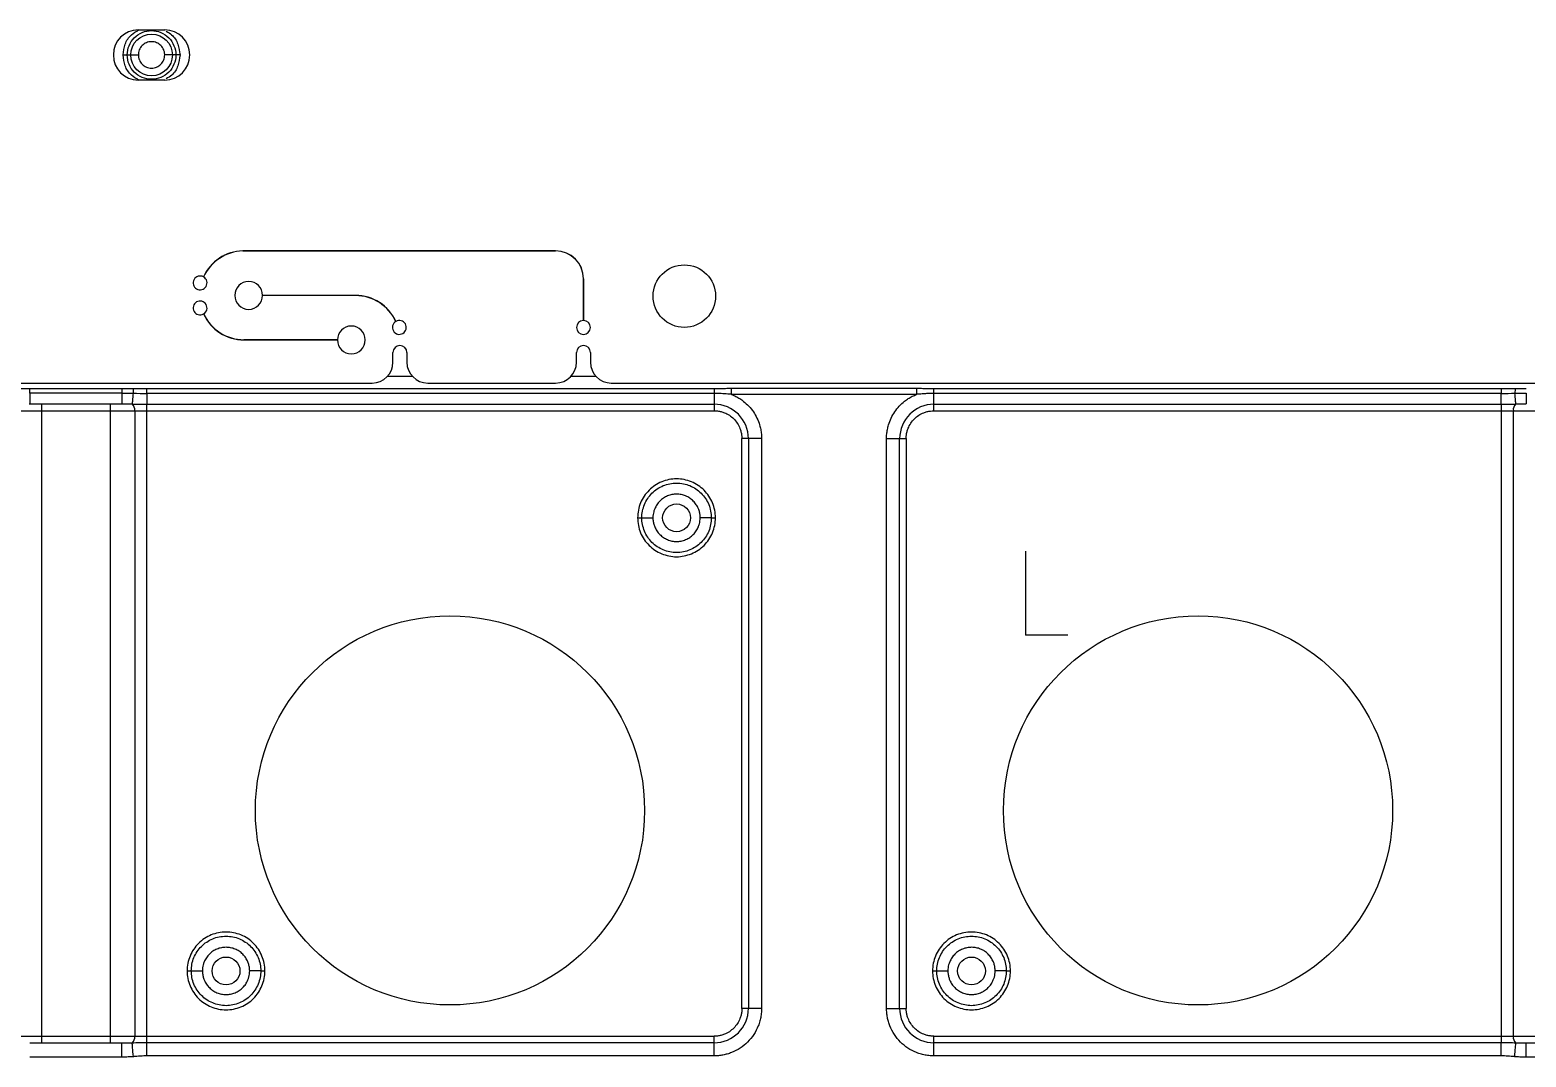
# Model space of a CAD drawing. Header units: millimetres. Extents: x -1 to 1576, y 30 to 633.
# Drawn here: x 464.4 to 572, y 485.1 to 559 of the extents above; entities that cross this region are included whole.
import ezdxf

# ---------------------------------------------------------------- set-up
doc = ezdxf.new("R2010")
doc.units = ezdxf.units.MM
doc.header["$PDSIZE"] = -1

msp = doc.modelspace()

# ---------------------------------------------------------------- linework, layer by layer
at = {"color": 7, "linetype": 'Continuous', "lineweight": 25}
for p, q in [((472.16, 558.97), (474.06, 558.97)), ((474.06, 555.37), (472.16, 555.37)), ((479.67, 543.08), (502.18, 543.08)), ((502.18, 543.07), (479.67, 543.07)), ((504.18, 538.07), (504.18, 541.07)), ((504.19, 541.07), (504.19, 538.07)), ((481.1, 539.88), (487.78, 539.88)), ((487.78, 539.87), (481.1, 539.87)), ((479.76, 536.68), (486.48, 536.68)), ((486.48, 536.67), (479.76, 536.67)), ((490.48, 535.07), (490.48, 535.77)), ((491.48, 535.77), (491.48, 535.07)), ((503.68, 535.07), (503.68, 535.77)), ((504.68, 535.77), (504.68, 535.07)), ((490.1, 534.07), (491.86, 534.07)), ((503.3, 534.07), (505.06, 534.07)), ((398.54, 533.57), (488.98, 533.57)), ((464.36, 533.17), (470.98, 533.17)), ((464.36, 532.84), (464.36, 533.17)), ((470.98, 532.84), (464.36, 532.84)), ((472.77, 533.18), (513.58, 533.18)), ((513.58, 532.82), (472.77, 532.82)), ((492.98, 533.57), (502.18, 533.57)), ((506.18, 533.57), (596.62, 533.57)), ((513.58, 532.82), (513.58, 531.57)), ((514.84, 533.19), (528.14, 533.19)), ((529.4, 533.18), (570.21, 533.18)), ((570.21, 532.82), (529.4, 532.82)), ((529.4, 531.57), (529.4, 532.82)), ((464.31, 532.07), (464.36, 532.08)), ((464.36, 532.07), (470.98, 532.07)), ((465.19, 532.07), (465.19, 486.07)), ((470.15, 486.07), (470.15, 532.07)), ((470.98, 532.09), (471.08, 532.07)), ((472.77, 532.04), (513.58, 532.04)), ((472.77, 486.1), (472.77, 532.04)), ((528.14, 532.75), (514.84, 532.75)), ((529.4, 532.04), (570.21, 532.04)), ((570.21, 532.04), (570.21, 486.1)), ((571.95, 532.07), (572, 532.08)), ((421.76, 531.57), (513.58, 531.57)), ((471.9, 531.57), (471.9, 486.57)), ((529.4, 531.57), (621.22, 531.57)), ((571.09, 486.57), (571.09, 531.57)), ((517, 529.57), (515.58, 529.57)), ((515.58, 488.57), (515.58, 529.57)), ((516.05, 529.57), (516.05, 488.57)), ((517, 529.57), (517, 488.57)), ((525.99, 488.57), (525.99, 529.57)), ((525.99, 529.57), (527.4, 529.57)), ((526.93, 488.57), (526.93, 529.57)), ((527.4, 529.57), (527.4, 488.57)), ((517, 488.57), (515.58, 488.57)), ((525.99, 488.57), (527.4, 488.57)), ((421.76, 486.57), (513.58, 486.57)), ((513.58, 485.16), (513.58, 486.57)), ((529.4, 485.16), (529.4, 486.57)), ((529.4, 486.57), (621.22, 486.57)), ((470.98, 486.07), (464.36, 486.07)), ((471.03, 486.07), (470.98, 486.07)), ((513.58, 486.1), (472.77, 486.1)), ((570.21, 486.1), (529.4, 486.1)), ((578.62, 486.07), (572, 486.07)), ((470.98, 485.07), (464.36, 485.07)), ((513.58, 485.16), (472.77, 485.16)), ((570.21, 485.16), (529.4, 485.16)), ((578.62, 485.07), (572, 485.07))]:
    msp.add_line(p, q, dxfattribs=at)
at = {"color": 7, "linetype": 'Continuous'}
for q in [(536, 521.48), (539.02, 515.45)]:
    msp.add_line((536, 515.45), q, dxfattribs=at)
at = {"color": 141}
for centre, radius in [((473.11, 557.17), 1.5), ((510.88, 523.87), 1), ((478.47, 491.27), 1), ((532.1, 491.27), 1)]:
    msp.add_circle(centre, radius, dxfattribs=at)
at = {"color": 7, "linetype": 'Continuous', "lineweight": 25}
for centre, radius in [((511.44, 539.82), 2.25), ((494.58, 502.82), 14), ((548.4, 502.82), 14)]:
    msp.add_circle(centre, radius, dxfattribs=at)
for centre, radius, start, end in [((472.16, 557.17), 1.8, 90, 270), ((474.06, 557.17), 1.8, 270, 90), ((479.76, 539.87), 3.21, 91.5822, 155.3856), ((479.76, 539.87), 3.2, 91.5847, 155.403), ((502.18, 541.07), 2.01, 0, 90), ((502.18, 541.07), 2, 360, 90), ((476.6, 540.77), 0.5, 60.3991, 59.2477), ((480.1, 539.87), 1, 0.2862, 359.7133), ((476.6, 538.97), 0.5, 300.73, 299.5792), ((487.78, 536.67), 3.2, 24.6158, 89.9998), ((487.78, 536.67), 3.19, 24.5983, 89.9998), ((479.76, 539.87), 3.2, 204.6089, 269.9998), ((479.76, 539.87), 3.19, 204.5914, 269.9998), ((487.48, 536.67), 1, 180.286, 179.7136), ((490.94, 537.57), 0.5, 120.7513, 119.6), ((504.18, 537.57), 0.5, 90.573, 89.427), ((490.98, 535.77), 0.5, 360, 180), ((504.18, 535.77), 0.5, 360, 180), ((488.98, 535.07), 1.5, 270, 360), ((492.98, 535.07), 1.5, 180, 270), ((502.18, 535.07), 1.5, 270, 360), ((506.18, 535.07), 1.5, 180, 270), ((471.34, 531.65), 0.562, 352.1767, 47.5651), ((513.58, 529.57), 2.47, 0, 90), ((529.4, 529.57), 2.47, 90, 180), ((571.64, 531.65), 0.562, 132.435, 187.8232), ((513.58, 488.57), 2.47, 270, 360), ((529.4, 488.57), 2.47, 180, 270), ((471.34, 486.5), 0.562, 312.435, 7.8232), ((571.64, 486.5), 0.562, 172.1767, 227.5651)]:
    msp.add_arc(centre, radius, start, end, dxfattribs=at)
for points, knots in [([(471.06, 557.17), (471.09, 557.44), (471.15, 557.97), (471.58, 558.63), (472, 558.87), (472.18, 558.97)], [0, 0, 0, 0, 0.358697, 0.71725, 1, 1, 1, 1]), ([(471.36, 557.17), (471.36, 557.4), (471.4, 557.63), (471.58, 558.05), (471.71, 558.25), (472.03, 558.57), (472.22, 558.7), (472.65, 558.88), (472.88, 558.92), (473.34, 558.92), (473.56, 558.88), (473.99, 558.7), (474.18, 558.57), (474.51, 558.25), (474.63, 558.05), (474.81, 557.63), (474.86, 557.4), (474.86, 557.17)], [0, 0, 0, 0, 0.125, 0.125, 0.25, 0.25, 0.375, 0.375, 0.5, 0.5, 0.625, 0.625, 0.75, 0.75, 0.875, 0.875, 1, 1, 1, 1]), ([(474.17, 558.88), (474.31, 558.8), (474.67, 558.59), (475.06, 557.97), (475.12, 557.44), (475.16, 557.17)], [0, 0, 0, 0, 0.222806, 0.611319, 1, 1, 1, 1]), ([(474.06, 557.17), (474.06, 557.2), (474.05, 557.27), (474.04, 557.36), (474.02, 557.45), (473.97, 557.57), (473.9, 557.7), (473.78, 557.85), (473.64, 557.97), (473.42, 558.09), (473.11, 558.15), (472.79, 558.09), (472.57, 557.97), (472.43, 557.85), (472.31, 557.7), (472.22, 557.54), (472.17, 557.36), (472.16, 557.24), (472.16, 557.17)], [0, 0, 0, 0, 0.031457, 0.062629, 0.093823, 0.125343, 0.18779, 0.250424, 0.312874, 0.375501, 0.500073, 0.624645, 0.687092, 0.749724, 0.812175, 0.874803, 0.937354, 1, 1, 1, 1]), ([(471.06, 557.17), (471.13, 557.17), (471.21, 557.17), (471.32, 557.17), (471.36, 557.17), (471.36, 557.17)], [0, 0, 0, 0, 0.5, 0.5, 1, 1, 1, 1]), ([(472.18, 555.37), (472, 555.48), (471.58, 555.72), (471.15, 556.37), (471.09, 556.91), (471.06, 557.17)], [0, 0, 0, 0, 0.282779, 0.641327, 1, 1, 1, 1]), ([(471.06, 557.17), (471.13, 557.17), (471.21, 557.17), (471.32, 557.17), (471.36, 557.17), (471.36, 557.17)], [0, 0, 0, 0, 0.5, 0.5, 1, 1, 1, 1]), ([(471.36, 557.17), (471.36, 557.17), (471.44, 557.17), (471.74, 557.17), (471.95, 557.17), (472.16, 557.17)], [0, 0, 0, 0, 0.5, 0.5, 1, 1, 1, 1]), ([(474.86, 557.17), (474.86, 556.94), (474.81, 556.71), (474.63, 556.29), (474.51, 556.1), (474.18, 555.77), (473.99, 555.64), (473.56, 555.47), (473.34, 555.42), (472.88, 555.42), (472.65, 555.47), (472.22, 555.64), (472.03, 555.77), (471.71, 556.1), (471.58, 556.29), (471.4, 556.71), (471.36, 556.94), (471.36, 557.17)], [0, 0, 0, 0, 0.125, 0.125, 0.25, 0.25, 0.375, 0.375, 0.5, 0.5, 0.625, 0.625, 0.75, 0.75, 0.875, 0.875, 1, 1, 1, 1]), ([(472.16, 557.17), (472.16, 557.14), (472.16, 557.08), (472.17, 556.99), (472.2, 556.9), (472.24, 556.78), (472.31, 556.64), (472.43, 556.5), (472.57, 556.38), (472.79, 556.26), (473.11, 556.2), (473.42, 556.26), (473.64, 556.38), (473.78, 556.5), (473.9, 556.64), (473.99, 556.81), (474.05, 556.99), (474.05, 557.11), (474.06, 557.17)], [0, 0, 0, 0, 0.031456, 0.062628, 0.093821, 0.12534, 0.187786, 0.250416, 0.312865, 0.375492, 0.500072, 0.624649, 0.687097, 0.749729, 0.81218, 0.874806, 0.937356, 1, 1, 1, 1]), ([(474.86, 557.17), (474.86, 557.17), (474.77, 557.17), (474.47, 557.17), (474.27, 557.17), (474.06, 557.17)], [0, 0, 0, 0, 0.5, 0.5, 1, 1, 1, 1]), ([(475.16, 557.17), (475.12, 556.91), (475.06, 556.37), (474.67, 555.75), (474.3, 555.54), (474.16, 555.46)], [0, 0, 0, 0, 0.385126, 0.77009, 1, 1, 1, 1]), ([(475.16, 557.17), (475.08, 557.17), (475, 557.17), (474.89, 557.17), (474.86, 557.17), (474.86, 557.17)], [0, 0, 0, 0, 0.5, 0.5, 1, 1, 1, 1]), ([(463.57, 533.18), (463.69, 533.18), (463.95, 533.17), (464.21, 533.17), (464.36, 533.17)], [0, 0, 0, 0, 0.4522442, 1, 1, 1, 1]), ([(464.36, 532.84), (464.36, 532.62), (464.36, 532.43), (464.36, 532.15), (464.36, 532.07), (464.36, 532.07)], [0, 0, 0, 0, 0.5, 0.5, 1, 1, 1, 1]), ([(470.98, 533.17), (471.13, 533.17), (471.39, 533.17), (471.65, 533.18), (471.77, 533.18)], [0, 0, 0, 0, 0.548125, 1, 1, 1, 1]), ([(470.98, 532.84), (470.98, 532.62), (470.98, 532.43), (470.98, 532.15), (470.98, 532.07), (470.98, 532.07)], [0, 0, 0, 0, 0.5, 0.5, 1, 1, 1, 1]), ([(471.78, 532.83), (471.77, 532.64), (471.75, 532.46), (471.73, 532.19), (471.72, 532.1), (471.72, 532.06)], [0, 0, 0, 0, 0.5, 0.5, 1, 1, 1, 1]), ([(471.77, 533.18), (471.97, 533.18), (472.3, 533.18), (472.63, 533.18), (472.77, 533.18)], [0, 0, 0, 0, 0.580575, 1, 1, 1, 1]), ([(472.77, 532.82), (472.77, 532.64), (472.77, 532.48), (472.77, 532.21), (472.77, 532.1), (472.77, 532.04)], [0, 0, 0, 0, 0.5, 0.5, 1, 1, 1, 1]), ([(513.58, 533.18), (513.67, 533.18), (513.88, 533.18), (514.22, 533.18), (514.54, 533.19), (514.76, 533.19), (514.84, 533.19)], [0, 0, 0, 0, 0.221378, 0.492164, 0.7995, 1, 1, 1, 1]), ([(514.84, 532.75), (514.75, 532.76), (514.58, 532.78), (514.33, 532.79), (514.08, 532.81), (513.83, 532.82), (513.66, 532.82), (513.58, 532.82)], [0, 0, 0, 0, 0.206312, 0.408164, 0.606837, 0.80366, 1, 1, 1, 1]), ([(514.84, 532.75), (514.84, 532.84), (514.84, 532.93), (514.84, 533.08), (514.84, 533.15), (514.84, 533.19)], [0, 0, 0, 0, 0.5, 0.5, 1, 1, 1, 1]), ([(528.14, 533.19), (528.23, 533.19), (528.44, 533.19), (528.77, 533.18), (529.1, 533.18), (529.31, 533.18), (529.4, 533.18)], [0, 0, 0, 0, 0.200515, 0.50786, 0.778848, 1, 1, 1, 1]), ([(528.14, 533.19), (528.14, 533.15), (528.14, 533.08), (528.14, 532.93), (528.14, 532.84), (528.14, 532.75)], [0, 0, 0, 0, 0.5, 0.5, 1, 1, 1, 1]), ([(529.4, 532.82), (529.3, 532.82), (529.09, 532.82), (528.78, 532.8), (528.46, 532.78), (528.25, 532.76), (528.14, 532.75)], [0, 0, 0, 0, 0.245457, 0.492199, 0.742868, 1, 1, 1, 1]), ([(570.21, 533.18), (570.35, 533.18), (570.69, 533.18), (571.02, 533.18), (571.21, 533.18)], [0, 0, 0, 0, 0.420474, 1, 1, 1, 1]), ([(570.21, 532.04), (570.21, 532.1), (570.21, 532.21), (570.21, 532.48), (570.21, 532.64), (570.21, 532.82)], [0, 0, 0, 0, 0.5, 0.5, 1, 1, 1, 1]), ([(571.26, 532.06), (571.26, 532.1), (571.25, 532.19), (571.23, 532.46), (571.22, 532.64), (571.2, 532.83)], [0, 0, 0, 0, 0.5, 0.5, 1, 1, 1, 1]), ([(571.21, 533.18), (571.33, 533.18), (571.59, 533.17), (571.85, 533.17), (572, 533.17)], [0, 0, 0, 0, 0.452244, 1, 1, 1, 1]), ([(572, 532.84), (572, 532.62), (572, 532.43), (572, 532.15), (572, 532.07), (572, 532.07)], [0, 0, 0, 0, 0.5, 0.5, 1, 1, 1, 1]), ([(514.84, 532.75), (514.89, 532.73), (514.99, 532.68), (515.14, 532.61), (515.29, 532.53), (515.43, 532.45), (515.57, 532.35), (515.79, 532.18), (516.09, 531.91), (516.42, 531.5), (516.68, 531.05), (516.84, 530.62), (516.94, 530.23), (516.99, 529.9), (516.99, 529.68), (517, 529.57)], [0, 0, 0, 0, 0.040883, 0.08158, 0.122187, 0.162802, 0.203521, 0.244441, 0.372171, 0.500035, 0.627766, 0.75563, 0.837187, 0.918385, 1, 1, 1, 1]), ([(525.99, 529.57), (525.99, 529.63), (525.99, 529.74), (526, 529.9), (526.02, 530.07), (526.05, 530.23), (526.09, 530.39), (526.16, 530.67), (526.31, 531.05), (526.57, 531.5), (526.89, 531.91), (527.23, 532.22), (527.55, 532.45), (527.84, 532.62), (528.04, 532.7), (528.14, 532.75)], [0, 0, 0, 0, 0.040883, 0.08158, 0.122187, 0.162802, 0.203521, 0.244441, 0.372171, 0.500035, 0.627766, 0.75563, 0.837187, 0.918385, 1, 1, 1, 1]), ([(513.58, 531.57), (513.62, 531.57), (513.71, 531.57), (513.83, 531.56), (513.96, 531.54), (514.08, 531.51), (514.2, 531.48), (514.41, 531.4), (514.69, 531.26), (515, 531), (515.26, 530.68), (515.43, 530.36), (515.52, 530.07), (515.57, 529.82), (515.58, 529.66), (515.58, 529.57)], [0, 0, 0, 0, 0.040276, 0.080243, 0.120058, 0.159883, 0.199877, 0.240199, 0.370043, 0.500057, 0.629901, 0.759916, 0.840121, 0.919721, 1, 1, 1, 1]), ([(527.4, 529.57), (527.4, 529.62), (527.4, 529.7), (527.42, 529.82), (527.43, 529.95), (527.46, 530.07), (527.5, 530.19), (527.57, 530.4), (527.72, 530.68), (527.98, 531), (528.29, 531.26), (528.61, 531.42), (528.9, 531.52), (529.15, 531.56), (529.32, 531.57), (529.4, 531.57)], [0, 0, 0, 0, 0.040276, 0.080243, 0.120058, 0.159883, 0.199877, 0.240199, 0.370043, 0.500057, 0.629901, 0.759916, 0.840121, 0.919721, 1, 1, 1, 1]), ([(513.68, 523.87), (513.68, 524.24), (513.61, 524.61), (513.33, 525.28), (513.12, 525.59), (512.6, 526.11), (512.29, 526.32), (511.61, 526.6), (511.25, 526.67), (510.51, 526.67), (510.15, 526.6), (509.47, 526.32), (509.16, 526.11), (508.64, 525.59), (508.43, 525.28), (508.15, 524.61), (508.08, 524.24), (508.08, 523.87)], [0, 0, 0, 0, 0.125, 0.125, 0.25, 0.25, 0.375, 0.375, 0.5, 0.5, 0.625, 0.625, 0.75, 0.75, 0.875, 0.875, 1, 1, 1, 1]), ([(508.38, 523.87), (508.38, 524.2), (508.45, 524.53), (508.7, 525.13), (508.88, 525.41), (509.34, 525.87), (509.62, 526.06), (510.23, 526.31), (510.55, 526.37), (511.21, 526.37), (511.54, 526.31), (512.14, 526.06), (512.42, 525.87), (512.88, 525.41), (513.07, 525.13), (513.32, 524.53), (513.38, 524.2), (513.38, 523.87)], [0, 0, 0, 0, 0.125, 0.125, 0.25, 0.25, 0.375, 0.375, 0.5, 0.5, 0.625, 0.625, 0.75, 0.75, 0.875, 0.875, 1, 1, 1, 1]), ([(512.58, 523.87), (512.58, 523.92), (512.58, 524.01), (512.56, 524.14), (512.54, 524.27), (512.5, 524.4), (512.43, 524.59), (512.3, 524.82), (512.09, 525.08), (511.83, 525.3), (511.54, 525.45), (511.22, 525.55), (510.88, 525.58), (510.55, 525.55), (510.23, 525.45), (509.93, 525.3), (509.67, 525.08), (509.46, 524.82), (509.32, 524.56), (509.23, 524.31), (509.19, 524.1), (509.18, 523.95), (509.18, 523.87)], [0, 0, 0, 0, 0.025179, 0.050131, 0.075011, 0.099977, 0.125185, 0.187588, 0.250097, 0.312505, 0.375015, 0.437474, 0.500034, 0.562494, 0.62505, 0.68745, 0.749957, 0.812365, 0.874867, 0.916675, 0.958143, 1, 1, 1, 1]), ([(508.08, 523.87), (508.16, 523.87), (508.24, 523.87), (508.35, 523.87), (508.38, 523.87), (508.38, 523.87)], [0, 0, 0, 0, 0.5, 0.5, 1, 1, 1, 1]), ([(508.08, 523.87), (508.08, 523.51), (508.15, 523.14), (508.43, 522.46), (508.64, 522.15), (509.16, 521.63), (509.47, 521.43), (510.15, 521.15), (510.51, 521.07), (511.25, 521.07), (511.61, 521.15), (512.29, 521.43), (512.6, 521.63), (513.12, 522.15), (513.33, 522.46), (513.61, 523.14), (513.68, 523.51), (513.68, 523.87)], [0, 0, 0, 0, 0.125, 0.125, 0.25, 0.25, 0.375, 0.375, 0.5, 0.5, 0.625, 0.625, 0.75, 0.75, 0.875, 0.875, 1, 1, 1, 1]), ([(513.38, 523.87), (513.38, 523.55), (513.32, 523.22), (513.07, 522.61), (512.88, 522.34), (512.42, 521.87), (512.14, 521.69), (511.54, 521.44), (511.21, 521.37), (510.55, 521.37), (510.23, 521.44), (509.62, 521.69), (509.34, 521.87), (508.88, 522.34), (508.7, 522.61), (508.45, 523.22), (508.38, 523.55), (508.38, 523.87)], [0, 0, 0, 0, 0.125, 0.125, 0.25, 0.25, 0.375, 0.375, 0.5, 0.5, 0.625, 0.625, 0.75, 0.75, 0.875, 0.875, 1, 1, 1, 1]), ([(508.38, 523.87), (508.38, 523.87), (508.47, 523.87), (508.76, 523.87), (508.97, 523.87), (509.18, 523.87)], [0, 0, 0, 0, 0.5, 0.5, 1, 1, 1, 1]), ([(509.18, 523.87), (509.18, 523.83), (509.18, 523.74), (509.2, 523.61), (509.23, 523.48), (509.26, 523.35), (509.33, 523.16), (509.46, 522.92), (509.67, 522.66), (509.93, 522.45), (510.23, 522.29), (510.55, 522.19), (510.88, 522.16), (511.21, 522.19), (511.54, 522.29), (511.83, 522.45), (512.09, 522.66), (512.3, 522.92), (512.44, 523.19), (512.53, 523.43), (512.57, 523.65), (512.58, 523.8), (512.58, 523.87)], [0, 0, 0, 0, 0.025112, 0.050025, 0.074894, 0.099876, 0.125125, 0.187521, 0.250086, 0.312493, 0.374998, 0.437458, 0.500018, 0.562478, 0.625038, 0.687445, 0.749955, 0.812363, 0.874867, 0.916676, 0.958144, 1, 1, 1, 1]), ([(513.38, 523.87), (513.38, 523.87), (513.29, 523.87), (513, 523.87), (512.79, 523.87), (512.58, 523.87)], [0, 0, 0, 0, 0.5, 0.5, 1, 1, 1, 1]), ([(513.38, 523.87), (513.38, 523.87), (513.41, 523.87), (513.52, 523.87), (513.6, 523.87), (513.68, 523.87)], [0, 0, 0, 0, 0.5, 0.5, 1, 1, 1, 1]), ([(481.27, 491.27), (481.27, 491.64), (481.19, 492.01), (480.91, 492.68), (480.71, 492.99), (480.19, 493.51), (479.88, 493.72), (479.2, 494), (478.83, 494.07), (478.1, 494.07), (477.73, 494), (477.06, 493.72), (476.75, 493.51), (476.23, 492.99), (476.02, 492.68), (475.74, 492.01), (475.67, 491.64), (475.67, 491.27)], [0, 0, 0, 0, 0.125, 0.125, 0.25, 0.25, 0.375, 0.375, 0.5, 0.5, 0.625, 0.625, 0.75, 0.75, 0.875, 0.875, 1, 1, 1, 1]), ([(534.9, 491.27), (534.9, 491.64), (534.83, 492.01), (534.55, 492.68), (534.34, 492.99), (533.82, 493.51), (533.51, 493.72), (532.83, 494), (532.47, 494.07), (531.73, 494.07), (531.37, 494), (530.69, 493.72), (530.38, 493.51), (529.86, 492.99), (529.65, 492.68), (529.37, 492.01), (529.3, 491.64), (529.3, 491.27)], [0, 0, 0, 0, 0.125, 0.125, 0.25, 0.25, 0.375, 0.375, 0.5, 0.5, 0.625, 0.625, 0.75, 0.75, 0.875, 0.875, 1, 1, 1, 1]), ([(475.97, 491.27), (475.97, 491.6), (476.03, 491.93), (476.28, 492.53), (476.47, 492.81), (476.93, 493.27), (477.21, 493.46), (477.81, 493.71), (478.14, 493.77), (478.8, 493.77), (479.12, 493.71), (479.73, 493.46), (480, 493.27), (480.47, 492.81), (480.65, 492.53), (480.9, 491.93), (480.97, 491.6), (480.97, 491.27)], [0, 0, 0, 0, 0.125, 0.125, 0.25, 0.25, 0.375, 0.375, 0.5, 0.5, 0.625, 0.625, 0.75, 0.75, 0.875, 0.875, 1, 1, 1, 1]), ([(529.6, 491.27), (529.6, 491.6), (529.67, 491.93), (529.92, 492.53), (530.1, 492.81), (530.56, 493.27), (530.84, 493.46), (531.45, 493.71), (531.77, 493.77), (532.43, 493.77), (532.76, 493.71), (533.36, 493.46), (533.64, 493.27), (534.1, 492.81), (534.29, 492.53), (534.54, 491.93), (534.6, 491.6), (534.6, 491.27)], [0, 0, 0, 0, 0.125, 0.125, 0.25, 0.25, 0.375, 0.375, 0.5, 0.5, 0.625, 0.625, 0.75, 0.75, 0.875, 0.875, 1, 1, 1, 1]), ([(480.17, 491.27), (480.17, 491.32), (480.16, 491.41), (480.15, 491.54), (480.12, 491.67), (480.09, 491.8), (480.02, 491.99), (479.89, 492.22), (479.68, 492.48), (479.42, 492.7), (479.12, 492.85), (478.8, 492.95), (478.47, 492.98), (478.13, 492.95), (477.81, 492.85), (477.52, 492.7), (477.26, 492.48), (477.04, 492.22), (476.9, 491.96), (476.82, 491.71), (476.78, 491.5), (476.77, 491.35), (476.77, 491.27)], [0, 0, 0, 0, 0.025179, 0.05013, 0.075011, 0.099977, 0.125185, 0.187589, 0.250097, 0.312504, 0.375014, 0.437474, 0.500033, 0.562493, 0.62505, 0.68745, 0.749957, 0.812365, 0.874867, 0.916675, 0.958143, 1, 1, 1, 1]), ([(533.8, 491.27), (533.8, 491.32), (533.8, 491.41), (533.78, 491.54), (533.76, 491.67), (533.72, 491.8), (533.65, 491.99), (533.52, 492.22), (533.31, 492.48), (533.05, 492.7), (532.76, 492.85), (532.44, 492.95), (532.1, 492.98), (531.77, 492.95), (531.45, 492.85), (531.15, 492.7), (530.89, 492.48), (530.68, 492.22), (530.54, 491.96), (530.45, 491.71), (530.41, 491.5), (530.4, 491.35), (530.4, 491.27)], [0, 0, 0, 0, 0.0251787, 0.0501305, 0.0750111, 0.0999776, 0.1251858, 0.1875872, 0.2500924, 0.3125007, 0.3750105, 0.4374744, 0.5000396, 0.5625052, 0.6250657, 0.6874643, 0.7499709, 0.8123744, 0.8748727, 0.9166785, 0.958145, 1, 1, 1, 1]), ([(475.67, 491.27), (475.67, 490.91), (475.74, 490.54), (476.02, 489.86), (476.23, 489.55), (476.75, 489.03), (477.06, 488.83), (477.73, 488.55), (478.1, 488.47), (478.83, 488.47), (479.2, 488.55), (479.88, 488.83), (480.19, 489.03), (480.71, 489.55), (480.91, 489.86), (481.19, 490.54), (481.27, 490.91), (481.27, 491.27)], [0, 0, 0, 0, 0.125, 0.125, 0.25, 0.25, 0.375, 0.375, 0.5, 0.5, 0.625, 0.625, 0.75, 0.75, 0.875, 0.875, 1, 1, 1, 1]), ([(475.67, 491.27), (475.75, 491.27), (475.82, 491.27), (475.94, 491.27), (475.97, 491.27), (475.97, 491.27)], [0, 0, 0, 0, 0.5, 0.5, 1, 1, 1, 1]), ([(480.97, 491.27), (480.97, 490.95), (480.9, 490.62), (480.65, 490.01), (480.47, 489.74), (480, 489.27), (479.73, 489.09), (479.12, 488.84), (478.8, 488.77), (478.14, 488.77), (477.81, 488.84), (477.21, 489.09), (476.93, 489.27), (476.47, 489.74), (476.28, 490.01), (476.03, 490.62), (475.97, 490.95), (475.97, 491.27)], [0, 0, 0, 0, 0.125, 0.125, 0.25, 0.25, 0.375, 0.375, 0.5, 0.5, 0.625, 0.625, 0.75, 0.75, 0.875, 0.875, 1, 1, 1, 1]), ([(475.97, 491.27), (475.97, 491.27), (476.05, 491.27), (476.35, 491.27), (476.56, 491.27), (476.77, 491.27)], [0, 0, 0, 0, 0.5, 0.5, 1, 1, 1, 1]), ([(476.77, 491.27), (476.77, 491.23), (476.77, 491.14), (476.79, 491.01), (476.81, 490.88), (476.85, 490.75), (476.92, 490.56), (477.04, 490.32), (477.26, 490.06), (477.52, 489.85), (477.81, 489.69), (478.13, 489.59), (478.47, 489.56), (478.8, 489.59), (479.12, 489.69), (479.42, 489.85), (479.68, 490.06), (479.89, 490.32), (480.03, 490.59), (480.11, 490.83), (480.16, 491.05), (480.17, 491.2), (480.17, 491.27)], [0, 0, 0, 0, 0.025111, 0.050024, 0.074893, 0.099876, 0.125125, 0.187521, 0.250086, 0.312492, 0.374997, 0.437457, 0.500017, 0.562477, 0.625037, 0.687445, 0.749954, 0.812363, 0.874867, 0.916675, 0.958144, 1, 1, 1, 1]), ([(480.97, 491.27), (480.97, 491.27), (480.88, 491.27), (480.59, 491.27), (480.38, 491.27), (480.17, 491.27)], [0, 0, 0, 0, 0.5, 0.5, 1, 1, 1, 1]), ([(480.97, 491.27), (480.97, 491.27), (481, 491.27), (481.11, 491.27), (481.19, 491.27), (481.27, 491.27)], [0, 0, 0, 0, 0.5, 0.5, 1, 1, 1, 1]), ([(529.3, 491.27), (529.38, 491.27), (529.46, 491.27), (529.57, 491.27), (529.6, 491.27), (529.6, 491.27)], [0, 0, 0, 0, 0.5, 0.5, 1, 1, 1, 1]), ([(529.3, 491.27), (529.3, 490.91), (529.37, 490.54), (529.65, 489.86), (529.86, 489.55), (530.38, 489.03), (530.69, 488.83), (531.37, 488.55), (531.73, 488.47), (532.47, 488.47), (532.83, 488.55), (533.51, 488.83), (533.82, 489.03), (534.34, 489.55), (534.55, 489.86), (534.83, 490.54), (534.9, 490.91), (534.9, 491.27)], [0, 0, 0, 0, 0.125, 0.125, 0.25, 0.25, 0.375, 0.375, 0.5, 0.5, 0.625, 0.625, 0.75, 0.75, 0.875, 0.875, 1, 1, 1, 1]), ([(534.6, 491.27), (534.6, 490.95), (534.54, 490.62), (534.29, 490.01), (534.1, 489.74), (533.64, 489.27), (533.36, 489.09), (532.76, 488.84), (532.43, 488.77), (531.77, 488.77), (531.45, 488.84), (530.84, 489.09), (530.56, 489.27), (530.1, 489.74), (529.92, 490.01), (529.67, 490.62), (529.6, 490.95), (529.6, 491.27)], [0, 0, 0, 0, 0.125, 0.125, 0.25, 0.25, 0.375, 0.375, 0.5, 0.5, 0.625, 0.625, 0.75, 0.75, 0.875, 0.875, 1, 1, 1, 1]), ([(529.6, 491.27), (529.6, 491.27), (529.69, 491.27), (529.98, 491.27), (530.19, 491.27), (530.4, 491.27)], [0, 0, 0, 0, 0.5, 0.5, 1, 1, 1, 1]), ([(530.4, 491.27), (530.4, 491.23), (530.4, 491.14), (530.42, 491.01), (530.45, 490.88), (530.48, 490.75), (530.55, 490.56), (530.68, 490.32), (530.89, 490.06), (531.15, 489.85), (531.45, 489.69), (531.77, 489.59), (532.1, 489.56), (532.43, 489.59), (532.76, 489.69), (533.05, 489.85), (533.31, 490.06), (533.52, 490.32), (533.66, 490.59), (533.75, 490.83), (533.79, 491.05), (533.8, 491.2), (533.8, 491.27)], [0, 0, 0, 0, 0.0251076, 0.050018, 0.0748867, 0.0998699, 0.1251219, 0.1875141, 0.2500785, 0.3124839, 0.3749879, 0.437452, 0.5000172, 0.5624817, 0.6250466, 0.687453, 0.7499618, 0.8123666, 0.874868, 0.9166765, 0.9581445, 1, 1, 1, 1]), ([(534.6, 491.27), (534.6, 491.27), (534.51, 491.27), (534.22, 491.27), (534.01, 491.27), (533.8, 491.27)], [0, 0, 0, 0, 0.5, 0.5, 1, 1, 1, 1]), ([(534.6, 491.27), (534.6, 491.27), (534.63, 491.27), (534.74, 491.27), (534.82, 491.27), (534.9, 491.27)], [0, 0, 0, 0, 0.5, 0.5, 1, 1, 1, 1]), ([(517, 488.57), (516.99, 488.51), (516.99, 488.39), (516.98, 488.2), (516.95, 488.02), (516.92, 487.84), (516.87, 487.67), (516.82, 487.49), (516.7, 487.16), (516.46, 486.68), (516.01, 486.14), (515.47, 485.7), (514.96, 485.43), (514.53, 485.29), (514.22, 485.21), (513.9, 485.17), (513.69, 485.16), (513.58, 485.16)], [0, 0, 0, 0, 0.034552, 0.068858, 0.103016, 0.137128, 0.171294, 0.205615, 0.240191, 0.37006, 0.500029, 0.629897, 0.759866, 0.820152, 0.879909, 0.939678, 1, 1, 1, 1]), ([(515.58, 488.57), (515.58, 488.53), (515.58, 488.45), (515.57, 488.32), (515.55, 488.2), (515.52, 488.08), (515.48, 487.96), (515.41, 487.75), (515.27, 487.47), (515, 487.15), (514.69, 486.89), (514.37, 486.72), (514.08, 486.63), (513.83, 486.58), (513.67, 486.58), (513.58, 486.57)], [0, 0, 0, 0, 0.0402761, 0.0802426, 0.1200582, 0.159883, 0.1998773, 0.2401994, 0.3700431, 0.5000574, 0.6299012, 0.7599156, 0.8401208, 0.919721, 1, 1, 1, 1]), ([(529.4, 485.16), (529.34, 485.16), (529.22, 485.16), (529.03, 485.18), (528.85, 485.2), (528.67, 485.24), (528.49, 485.28), (528.32, 485.33), (527.98, 485.46), (527.51, 485.7), (526.97, 486.14), (526.53, 486.68), (526.26, 487.2), (526.12, 487.62), (526.04, 487.93), (526, 488.25), (525.99, 488.47), (525.99, 488.57)], [0, 0, 0, 0, 0.034552, 0.068858, 0.103016, 0.137128, 0.171294, 0.205615, 0.240191, 0.37006, 0.500029, 0.629897, 0.759866, 0.820152, 0.879909, 0.939678, 1, 1, 1, 1]), ([(529.4, 486.57), (529.36, 486.57), (529.27, 486.58), (529.15, 486.59), (529.03, 486.61), (528.9, 486.63), (528.78, 486.67), (528.58, 486.74), (528.29, 486.89), (527.98, 487.15), (527.72, 487.47), (527.55, 487.79), (527.46, 488.07), (527.41, 488.32), (527.4, 488.49), (527.4, 488.57)], [0, 0, 0, 0, 0.040276, 0.080243, 0.120058, 0.159883, 0.199877, 0.240199, 0.370043, 0.500057, 0.629901, 0.759916, 0.840121, 0.919721, 1, 1, 1, 1]), ([(470.98, 485.07), (470.98, 485.33), (470.98, 485.6), (470.98, 485.97), (470.98, 486.07), (470.98, 486.07)], [0, 0, 0, 0, 0.5, 0.5, 1, 1, 1, 1]), ([(471.8, 485.1), (471.78, 485.33), (471.76, 485.56), (471.73, 485.92), (471.72, 486.04), (471.72, 486.08)], [0, 0, 0, 0, 0.5, 0.5, 1, 1, 1, 1]), ([(472.77, 485.16), (472.77, 485.36), (472.77, 485.57), (472.77, 485.9), (472.77, 486.03), (472.77, 486.1)], [0, 0, 0, 0, 0.5, 0.5, 1, 1, 1, 1]), ([(570.21, 485.16), (570.21, 485.36), (570.21, 485.57), (570.21, 485.9), (570.21, 486.03), (570.21, 486.1)], [0, 0, 0, 0, 0.5, 0.5, 1, 1, 1, 1]), ([(571.18, 485.1), (571.2, 485.33), (571.22, 485.56), (571.25, 485.92), (571.26, 486.04), (571.26, 486.08)], [0, 0, 0, 0, 0.5, 0.5, 1, 1, 1, 1]), ([(572, 485.07), (572, 485.2), (572, 485.33), (572, 485.58), (572, 485.69), (572, 485.87), (572, 485.95), (572, 486.05), (572, 486.07), (572, 486.07)], [0, 0, 0, 0, 0.25, 0.25, 0.5, 0.5, 0.75, 0.75, 1, 1, 1, 1]), ([(471.8, 485.1), (471.74, 485.09), (471.62, 485.09), (471.43, 485.08), (471.21, 485.07), (471.06, 485.07), (470.98, 485.07)], [0, 0, 0, 0, 0.207871, 0.443757, 0.707773, 1, 1, 1, 1]), ([(472.77, 485.16), (472.69, 485.16), (472.54, 485.16), (472.3, 485.14), (472.05, 485.12), (471.88, 485.11), (471.8, 485.1)], [0, 0, 0, 0, 0.232371, 0.485289, 0.737412, 1, 1, 1, 1]), ([(571.18, 485.1), (571.1, 485.11), (570.93, 485.12), (570.68, 485.14), (570.45, 485.16), (570.29, 485.16), (570.21, 485.16)], [0, 0, 0, 0, 0.2627497, 0.5148513, 0.7674746, 1, 1, 1, 1]), ([(572, 485.07), (571.85, 485.07), (571.58, 485.07), (571.3, 485.09), (571.18, 485.1)], [0, 0, 0, 0, 0.5562129, 1, 1, 1, 1])]:
    msp.add_open_spline(points, degree=3, knots=knots, dxfattribs=at)
for points in [[(470.98, 533.17), (470.98, 533.11), (470.98, 532.98), (470.98, 532.84)], [(470.98, 532.84), (471.25, 532.84), (471.51, 532.84), (471.78, 532.83)], [(471.77, 533.18), (471.78, 533.11), (471.78, 532.98), (471.78, 532.83)], [(471.78, 532.83), (472.12, 532.83), (472.45, 532.82), (472.77, 532.82)], [(472.77, 532.82), (472.77, 532.97), (472.77, 533.11), (472.77, 533.18)], [(513.58, 533.18), (513.58, 533.11), (513.58, 532.97), (513.58, 532.82)], [(529.4, 532.82), (529.4, 532.97), (529.4, 533.11), (529.4, 533.18)], [(570.21, 533.18), (570.21, 533.11), (570.21, 532.97), (570.21, 532.82)], [(570.21, 532.82), (570.54, 532.82), (570.86, 532.83), (571.2, 532.83)], [(571.21, 533.18), (571.21, 533.11), (571.2, 532.98), (571.2, 532.83)], [(571.2, 532.83), (571.47, 532.84), (571.74, 532.84), (572, 532.84)], [(470.98, 532.07), (471.24, 532.07), (471.48, 532.07), (471.72, 532.06)], [(471.72, 532.06), (472.04, 532.05), (472.41, 532.04), (472.77, 532.04)], [(570.21, 532.04), (570.58, 532.04), (570.94, 532.05), (571.26, 532.06)], [(571.26, 532.06), (571.5, 532.07), (571.74, 532.07), (572, 532.07)], [(471.72, 486.08), (471.48, 486.07), (471.24, 486.07), (470.98, 486.07)], [(472.77, 486.1), (472.41, 486.1), (472.04, 486.09), (471.72, 486.08)], [(571.26, 486.08), (570.94, 486.09), (570.58, 486.1), (570.21, 486.1)], [(572, 486.07), (571.74, 486.07), (571.5, 486.07), (571.26, 486.08)]]:
    msp.add_open_spline(points, degree=3, dxfattribs=at)
at = {"color": 7, "linetype": 'Continuous'}
msp.add_point((536, 515.45), dxfattribs=at)

doc.saveas('drawing.dxf')
